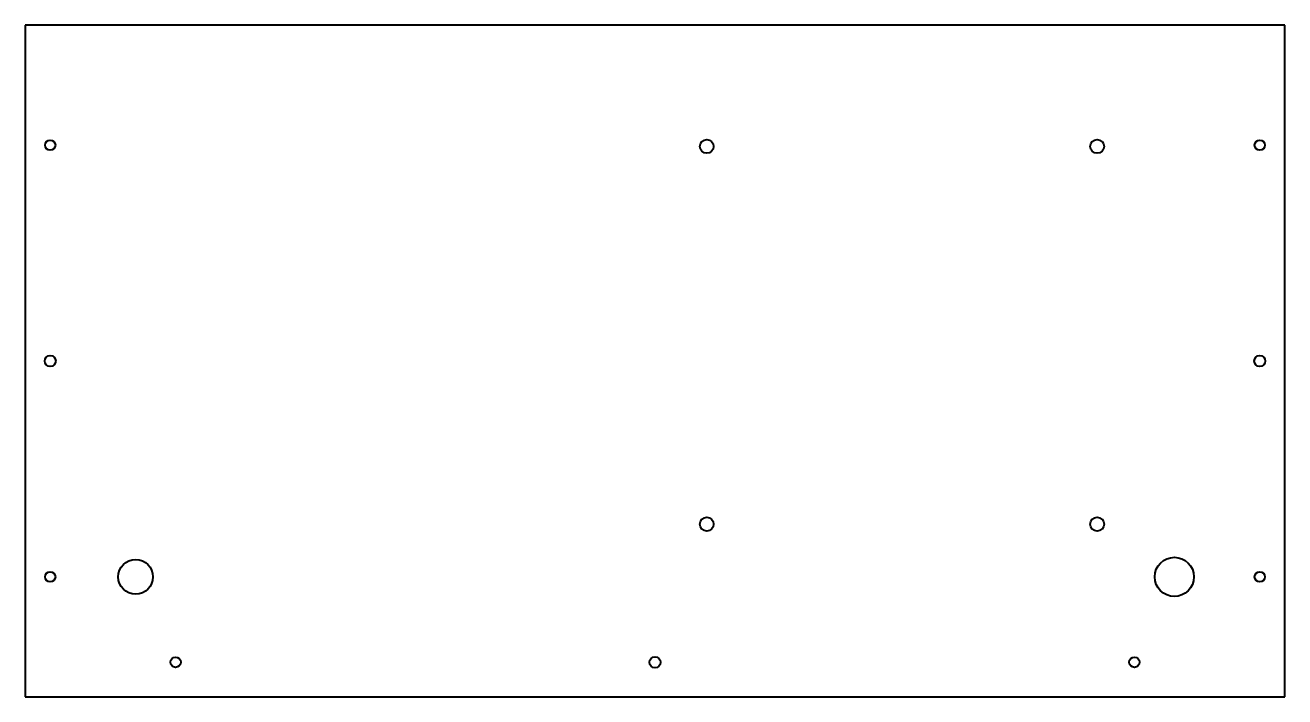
# Model space of a CAD drawing. Header units: inches. Extents: x 0 to 15.8, y 0 to 8.4.
import ezdxf

# ---------------------------------------------------------------- set-up
doc = ezdxf.new("R2010")
doc.units = ezdxf.units.IN
doc.header["$MEASUREMENT"] = 0
doc.layers.add('Visible', color=7, linetype='Continuous', lineweight=40)

msp = doc.modelspace()

# ---------------------------------------------------------------- linework, layer by layer
at = {"layer": 'Visible'}
for p, q in [((15.75, 8.4), (0, 8.4)), ((0, 8.4), (0, 0)), ((15.75, 0), (15.75, 8.4)), ((0, 0), (15.75, 0))]:
    msp.add_line(p, q, dxfattribs=at)
for centre, radius in [((0.313, 6.9), 0.064), ((8.522, 6.884), 0.0865), ((13.404, 6.884), 0.0865), ((15.437, 6.9), 0.064), ((0.313, 4.2), 0.069), ((15.437, 4.2), 0.069), ((8.522, 2.16), 0.0865), ((13.404, 2.16), 0.0865), ((14.369, 1.5), 0.245), ((1.381, 1.5), 0.217), ((0.313, 1.5), 0.064), ((15.437, 1.5), 0.064), ((1.881, 0.432), 0.064), ((7.875, 0.432), 0.069), ((13.869, 0.432), 0.064)]:
    msp.add_circle(centre, radius, dxfattribs=at)

doc.saveas('drawing.dxf')
